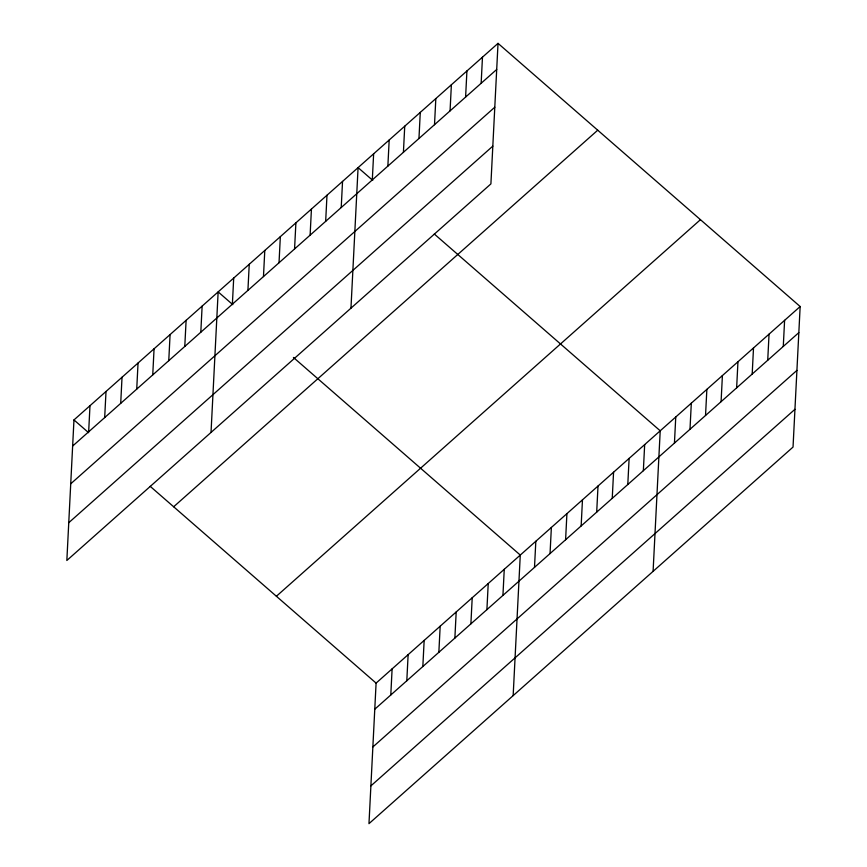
<?xml version="1.0" encoding="UTF-8"?>
<svg xmlns="http://www.w3.org/2000/svg" width="867" height="867" viewBox="0 0 867 867"><rect width="100%" height="100%" fill="white"/><g stroke="black" fill="none" stroke-linecap="round" stroke-linejoin="round"><path stroke-width="1.3" d="M498.026 43.35L73.966 419.931L66.846 560.472L490.906 183.891L498.026 43.35L800.154 306.528L793.034 447.069L368.974 823.65L376.094 683.109L800.154 306.528M88.662 431.809L89.984 405.702M104.679 417.58L106.012 391.472M120.708 403.361L122.03 377.243M136.726 389.131L138.048 363.024M152.744 374.902L154.066 348.794M168.762 360.683L170.084 334.564M184.779 346.453L186.112 320.346M200.808 332.224L202.13 306.116M211.028 432.438L218.148 291.886L232.811 304.664M232.378 304.198L233.7 278.079M247.919 290.38L249.241 264.272M263.47 276.573L264.793 250.465M279.022 262.766L280.344 236.658M294.563 248.959L295.896 222.852M310.115 235.152L311.437 209.045M325.667 221.345L326.989 195.238M341.219 207.538L342.541 181.431M350.962 308.164L358.082 167.624L372.745 180.39M372.311 179.924L373.634 153.817M387.863 166.117L389.185 140.01M403.415 152.31L404.737 126.192M390.789 694.987L392.112 668.88M418.956 138.503L420.278 112.385M434.508 124.696L435.83 98.578M406.807 680.758L408.129 654.65M450.06 110.878L451.382 84.771M422.836 666.539L424.158 640.42M465.601 97.071L466.923 70.964M438.854 652.309L440.176 626.202M481.152 83.265L482.475 57.157M454.872 638.079L456.194 611.972M470.889 623.861L472.212 597.742M486.907 609.631L488.229 583.524M502.936 595.401L504.258 569.294M513.156 695.616L520.276 555.064L293.414 357.453M534.495 567.376L535.828 541.257M550.046 553.558L551.369 527.45M565.598 539.751L566.92 513.643M581.15 525.944L582.472 499.836M596.691 512.137L598.013 486.029M612.243 498.33L613.565 472.222M627.795 484.523L629.117 458.415M643.347 470.716L644.669 444.608M653.089 571.342L660.21 430.801L434.324 234.036M674.439 443.102L675.761 416.994M689.991 429.295L691.313 403.188M705.532 415.488L706.865 389.37M721.084 401.681L722.406 375.563M736.636 387.874L737.958 361.756M752.188 374.056L753.51 347.949M767.728 360.249L769.051 334.142M783.28 346.442L784.602 320.335M72.644 446.039L496.704 69.458M70.736 483.797L494.786 107.226M68.764 522.703L492.824 146.133M173.671 506.772L597.731 130.202M276.389 596.258L700.449 219.676M374.772 709.217L798.832 332.635M372.853 746.975L796.914 370.404M370.892 785.881L794.941 409.311M73.966 419.931L88.629 432.698M150.208 486.344L376.094 683.109"/></g></svg>
